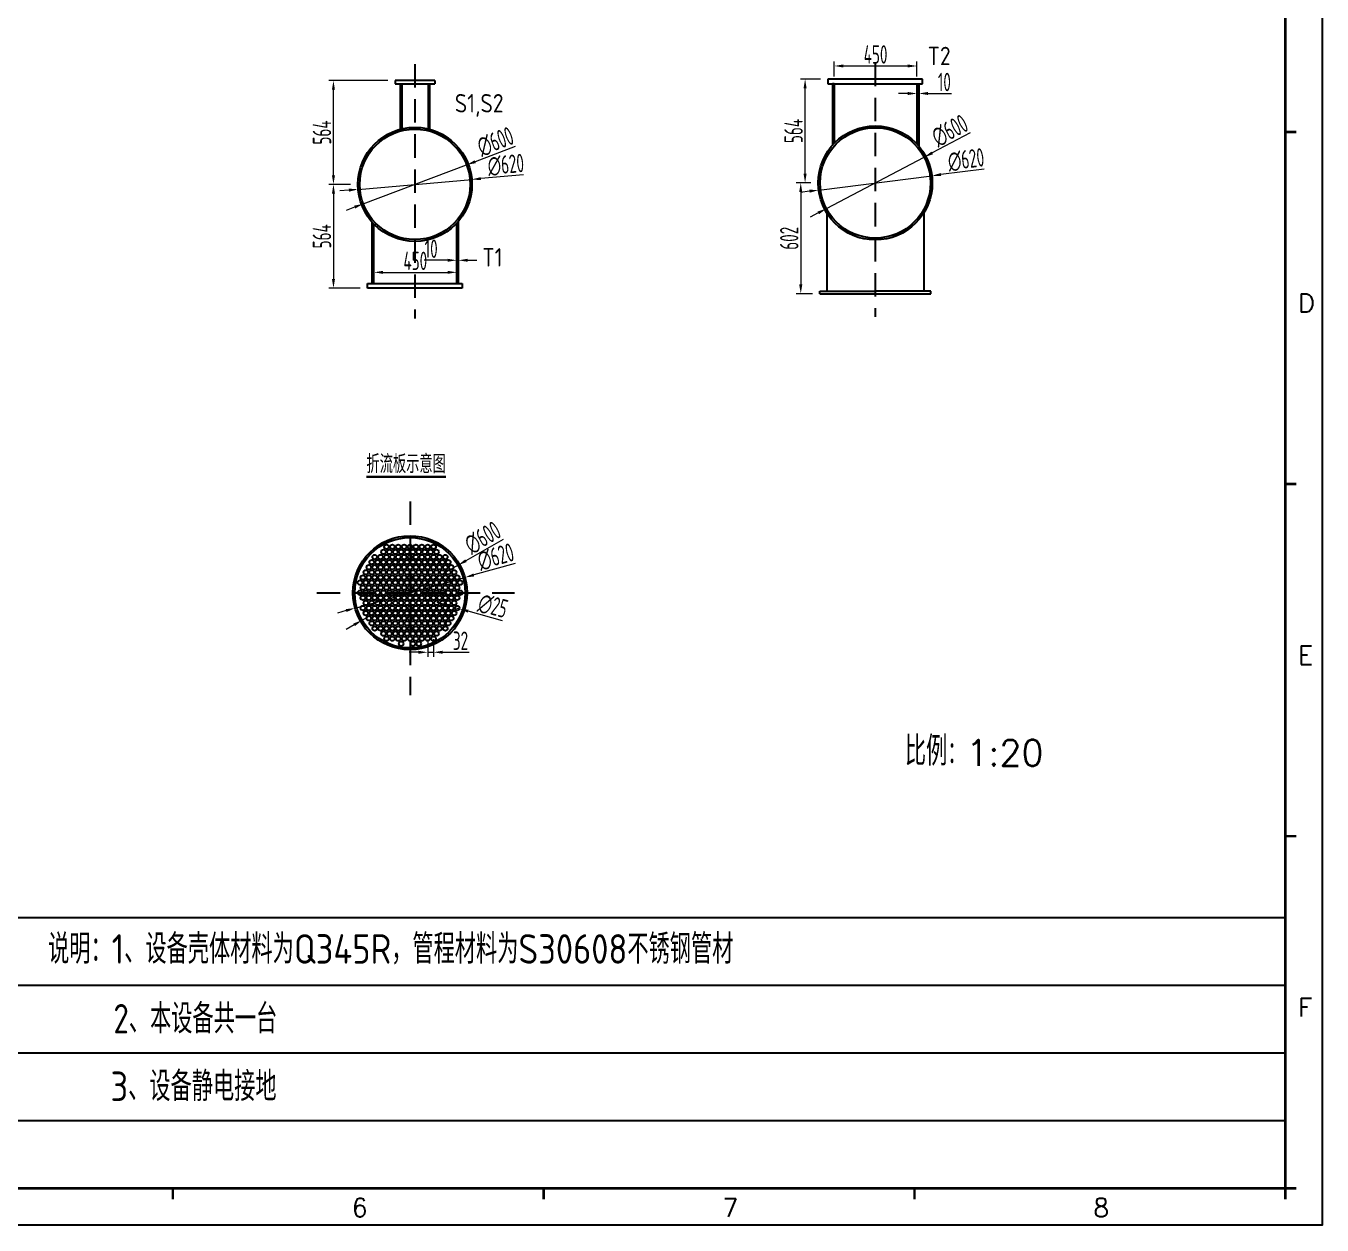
# Model space of a CAD drawing. Header units: millimetres. Extents: x 336 to 1177, y 752 to 1346.
# Drawn here: x 824.5 to 1176.7, y 752.1 to 1077.9 of the extents above; entities that cross this region are included whole.
import ezdxf

# ---------------------------------------------------------------- set-up
doc = ezdxf.new("R2010")
doc.units = ezdxf.units.MM
doc.header["$PDMODE"] = 3
doc.linetypes.add('DASHED2', pattern=[9.525, 6.35, -3.175])
for name, color, linetype, lineweight in [('03-标注', 5, 'Continuous', 18), ('3-中心线', 10, 'DASHED2', 25), ('INSTRUCTION', 6, 'Continuous', 30), ('设备', 7, 'Continuous', 30)]:
    doc.layers.add(name, color=color, linetype=linetype, lineweight=lineweight)
for name, color, linetype in [('图框内', 7, 'Continuous'), ('图框外', 7, 'Continuous'), ('文字', 7, 'Continuous')]:
    doc.layers.add(name, color=color, linetype=linetype)
doc.styles.add('5-gbcbig', font='gbenor.shx', dxfattribs={"width": 0.7, "height": 5, "bigfont": 'gbcbig.shx'})
doc.styles.add('Romans', font='romans.shx')
doc.styles.get("Standard").update_dxf_attribs({"font": 'txt', "bigfont": 'gbcbig.shx'})
doc.styles.add('VAc', font='gbenor.shx', dxfattribs={"bigfont": 'gbcbig.shx'})
doc.dimstyles.new('1：20', dxfattribs={"dimtxt": 5, "dimasz": 2.5, "dimexe": 1.25, "dimexo": 2, "dimtad": 1, "dimdec": 0, "dimlfac": 20, "dimtxsty": '5-gbcbig', "dimcen": 2.5, "dimclrd": 256, "dimclre": 256, "dimclrt": 256, "dimadec": 0, "dimazin": 0, "dimtfac": 1, "dimtdec": 0, "dimtmove": 0, "dimatfit": 3, "dimfxl": 0, "dimlwd": -1, "dimlwe": -1, "dimarcsym": 0})

# ---------------------------------------------------------------- blocks, each defined once
blk = doc.blocks.new('*D90')
at = {"layer": '03-标注', "transparency": 16777216}
for p, q in [((957.48, 1045.1), (946.59, 1041)), ((916.18, 1029.55), (944.25, 1040.12)), ((913.84, 1028.66), (911.5, 1027.78))]:
    blk.add_line(p, q, dxfattribs=at)
for points in [[(946.45, 1041.39), (946.74, 1040.61), (944.25, 1040.12)], [(913.69, 1029.05), (913.99, 1028.27), (916.18, 1029.55)]]:
    blk.add_solid(points, dxfattribs=at)
at = {"layer": 'Defpoints', "color": 0, "transparency": 16777216}
for p in [(944.25, 1040.12), (916.18, 1029.55)]:
    blk.add_point(p, dxfattribs=at)
at = {"layer": '03-标注', "transparency": 16777216, "insert": (952.1, 1046.42), "char_height": 5, "attachment_point": 5, "rotation": 20.6395, "style": '5-gbcbig'}
blk.add_mtext('∅600', dxfattribs=at)
blk = doc.blocks.new('*D91')
at = {"layer": '03-标注', "transparency": 16777216}
for p, q in [((914.78, 1033.49), (945.66, 1036.18)), ((959.73, 1037.4), (948.15, 1036.39)), ((912.29, 1033.27), (909.79, 1033.05))]:
    blk.add_line(p, q, dxfattribs=at)
for points in [[(948.11, 1036.81), (948.19, 1035.98), (945.66, 1036.18)], [(912.25, 1033.69), (912.32, 1032.86), (914.78, 1033.49)]]:
    blk.add_solid(points, dxfattribs=at)
at = {"layer": 'Defpoints', "color": 0, "transparency": 16777216}
for p in [(945.66, 1036.18), (914.78, 1033.49)]:
    blk.add_point(p, dxfattribs=at)
at = {"layer": '03-标注', "transparency": 16777216, "insert": (954.92, 1040.12), "char_height": 5, "attachment_point": 5, "rotation": 4.9745, "style": '5-gbcbig'}
blk.add_mtext('∅620', dxfattribs=at)
blk = doc.blocks.new('*D92')
at = {"layer": '03-标注', "transparency": 16777216}
for p, q in [((912.72, 1034.83), (906.83, 1034.83)), ((908.08, 1032.33), (908.08, 1009.13)), ((915.37, 1006.63), (906.83, 1006.63))]:
    blk.add_line(p, q, dxfattribs=at)
for points in [[(907.67, 1032.33), (908.5, 1032.33), (908.08, 1034.83)], [(907.67, 1009.13), (908.5, 1009.13), (908.08, 1006.63)]]:
    blk.add_solid(points, dxfattribs=at)
at = {"layer": 'Defpoints', "color": 0, "transparency": 16777216}
for p in [(914.72, 1034.83), (908.08, 1006.63), (917.37, 1006.63)]:
    blk.add_point(p, dxfattribs=at)
at = {"layer": '03-标注', "transparency": 16777216, "insert": (904.96, 1020.73), "char_height": 5, "attachment_point": 5, "rotation": 90, "style": '5-gbcbig'}
blk.add_mtext('564', dxfattribs=at)
blk = doc.blocks.new('*D94')
at = {"layer": '03-标注', "transparency": 16777216}
for p, q in [((919.07, 1009.93), (919.07, 1012.19)), ((921.57, 1010.94), (939.07, 1010.94)), ((941.57, 1009.93), (941.57, 1012.19))]:
    blk.add_line(p, q, dxfattribs=at)
for points in [[(921.57, 1011.36), (921.57, 1010.52), (919.07, 1010.94)], [(939.07, 1011.36), (939.07, 1010.52), (941.57, 1010.94)]]:
    blk.add_solid(points, dxfattribs=at)
at = {"layer": 'Defpoints', "color": 0, "transparency": 16777216}
for p in [(941.57, 1010.94), (919.07, 1007.93), (941.57, 1007.93)]:
    blk.add_point(p, dxfattribs=at)
at = {"layer": '03-标注', "transparency": 16777216, "insert": (930.32, 1014.07), "char_height": 5, "attachment_point": 5, "style": '5-gbcbig'}
blk.add_mtext('450', dxfattribs=at)
blk = doc.blocks.new('*D95')
at = {"layer": '03-标注', "transparency": 16777216}
for p, q in [((941.57, 1015.02), (941.57, 1012.96)), ((942.07, 1015.02), (942.07, 1012.96)), ((939.07, 1014.21), (932.69, 1014.21)), ((942.07, 1014.21), (941.57, 1014.21)), ((944.57, 1014.21), (947.07, 1014.21))]:
    blk.add_line(p, q, dxfattribs=at)
for points in [[(939.07, 1014.63), (939.07, 1013.8), (941.57, 1014.21)], [(944.57, 1014.63), (944.57, 1013.8), (942.07, 1014.21)]]:
    blk.add_solid(points, dxfattribs=at)
at = {"layer": 'Defpoints', "color": 0, "transparency": 16777216}
for p in [(941.57, 1017.02), (942.07, 1017.02), (942.07, 1014.21)]:
    blk.add_point(p, dxfattribs=at)
at = {"layer": '03-标注', "transparency": 16777216, "insert": (934.63, 1017.34), "char_height": 5, "attachment_point": 5, "style": '5-gbcbig'}
blk.add_mtext('10', dxfattribs=at)
blk = doc.blocks.new('*D96')
at = {"layer": '03-标注', "transparency": 16777216}
for p, q in [((922.84, 1063.03), (906.83, 1063.03)), ((908.08, 1037.33), (908.08, 1060.53)), ((912.72, 1034.83), (906.83, 1034.83))]:
    blk.add_line(p, q, dxfattribs=at)
for points in [[(907.67, 1060.53), (908.5, 1060.53), (908.08, 1063.03)], [(907.67, 1037.33), (908.5, 1037.33), (908.08, 1034.83)]]:
    blk.add_solid(points, dxfattribs=at)
at = {"layer": 'Defpoints', "color": 0, "transparency": 16777216}
for p in [(908.08, 1063.03), (924.84, 1063.03), (914.72, 1034.83)]:
    blk.add_point(p, dxfattribs=at)
at = {"layer": '03-标注', "transparency": 16777216, "insert": (904.96, 1048.93), "char_height": 5, "attachment_point": 5, "rotation": 90, "style": '5-gbcbig'}
blk.add_mtext('564', dxfattribs=at)
blk = doc.blocks.new('*D98')
at = {"layer": '03-标注', "transparency": 16777216}
for p, q in [((1037.8, 1035.24), (1033.8, 1035.24)), ((1035.05, 1032.74), (1035.05, 1007.64)), ((1038.22, 1005.14), (1033.8, 1005.14))]:
    blk.add_line(p, q, dxfattribs=at)
for points in [[(1034.63, 1032.74), (1035.47, 1032.74), (1035.05, 1035.24)], [(1034.63, 1007.64), (1035.47, 1007.64), (1035.05, 1005.14)]]:
    blk.add_solid(points, dxfattribs=at)
at = {"layer": 'Defpoints', "color": 0, "transparency": 16777216}
for p in [(1039.8, 1035.24), (1035.05, 1005.14), (1040.22, 1005.14)]:
    blk.add_point(p, dxfattribs=at)
at = {"layer": '03-标注', "transparency": 16777216, "insert": (1031.92, 1020.19), "char_height": 5, "attachment_point": 5, "rotation": 90, "style": '5-gbcbig'}
blk.add_mtext('602', dxfattribs=at)
blk = doc.blocks.new('*D103')
at = {"layer": '03-标注', "transparency": 16777216}
for p, q in [((1040.43, 1063.45), (1034.98, 1063.45)), ((1036.23, 1037.74), (1036.23, 1060.95)), ((1037.8, 1035.24), (1034.98, 1035.24))]:
    blk.add_line(p, q, dxfattribs=at)
for points in [[(1035.81, 1060.95), (1036.64, 1060.95), (1036.23, 1063.45)], [(1035.81, 1037.74), (1036.64, 1037.74), (1036.23, 1035.24)]]:
    blk.add_solid(points, dxfattribs=at)
at = {"layer": 'Defpoints', "color": 0, "transparency": 16777216}
for p in [(1036.23, 1063.45), (1042.43, 1063.45), (1039.8, 1035.24)]:
    blk.add_point(p, dxfattribs=at)
at = {"layer": '03-标注', "transparency": 16777216, "insert": (1033.1, 1049.34), "char_height": 5, "attachment_point": 5, "rotation": 90, "style": '5-gbcbig'}
blk.add_mtext('564', dxfattribs=at)
blk = doc.blocks.new('*D104')
at = {"layer": '03-标注', "transparency": 16777216}
for p, q in [((1081.07, 1048.8), (1070.78, 1043.39)), ((1042.02, 1028.25), (1068.57, 1042.22)), ((1039.81, 1027.09), (1037.6, 1025.92))]:
    blk.add_line(p, q, dxfattribs=at)
for points in [[(1070.59, 1043.75), (1070.98, 1043.02), (1068.57, 1042.22)], [(1039.61, 1027.46), (1040, 1026.72), (1042.02, 1028.25)]]:
    blk.add_solid(points, dxfattribs=at)
at = {"layer": 'Defpoints', "color": 0, "transparency": 16777216}
for p in [(1068.57, 1042.22), (1042.02, 1028.25)]:
    blk.add_point(p, dxfattribs=at)
at = {"layer": '03-标注', "transparency": 16777216, "insert": (1075.58, 1049.44), "char_height": 5, "attachment_point": 5, "rotation": 27.7528, "style": '5-gbcbig'}
blk.add_mtext('∅600', dxfattribs=at)
blk = doc.blocks.new('*D105')
at = {"layer": '03-标注', "transparency": 16777216}
for p, q in [((1084.88, 1038.98), (1073.15, 1037.49)), ((1039.92, 1033.29), (1070.67, 1037.18)), ((1037.44, 1032.98), (1034.96, 1032.67))]:
    blk.add_line(p, q, dxfattribs=at)
for points in [[(1073.1, 1037.91), (1073.21, 1037.08), (1070.67, 1037.18)], [(1037.39, 1033.39), (1037.49, 1032.57), (1039.92, 1033.29)]]:
    blk.add_solid(points, dxfattribs=at)
at = {"layer": 'Defpoints', "color": 0, "transparency": 16777216}
for p in [(1070.67, 1037.18), (1039.92, 1033.29)]:
    blk.add_point(p, dxfattribs=at)
at = {"layer": '03-标注', "transparency": 16777216, "insert": (1079.96, 1041.5), "char_height": 5, "attachment_point": 5, "rotation": 7.2027, "style": '5-gbcbig'}
blk.add_mtext('∅620', dxfattribs=at)
blk = doc.blocks.new('*D106')
at = {"layer": '03-标注', "transparency": 16777216}
for p, q in [((1044.14, 1064.15), (1044.14, 1068.25)), ((1066.63, 1064.15), (1066.63, 1068.25)), ((1046.64, 1067), (1064.13, 1067))]:
    blk.add_line(p, q, dxfattribs=at)
for points in [[(1046.64, 1067.42), (1046.64, 1066.59), (1044.14, 1067)], [(1064.13, 1067.42), (1064.13, 1066.59), (1066.63, 1067)]]:
    blk.add_solid(points, dxfattribs=at)
at = {"layer": 'Defpoints', "color": 0, "transparency": 16777216}
for p in [(1066.63, 1067), (1044.14, 1062.15), (1066.63, 1062.15)]:
    blk.add_point(p, dxfattribs=at)
at = {"layer": '03-标注', "transparency": 16777216, "insert": (1055.38, 1070.13), "char_height": 5, "attachment_point": 5, "style": '5-gbcbig'}
blk.add_mtext('450', dxfattribs=at)
blk = doc.blocks.new('*D107')
at = {"layer": '03-标注', "transparency": 16777216}
for p, q in [((1064.13, 1059.53), (1061.63, 1059.53)), ((1066.63, 1059.53), (1067.13, 1059.53)), ((1066.63, 1057.55), (1066.63, 1058.28)), ((1067.13, 1057.55), (1067.13, 1058.28)), ((1069.63, 1059.53), (1076.01, 1059.53))]:
    blk.add_line(p, q, dxfattribs=at)
for points in [[(1064.13, 1059.95), (1064.13, 1059.11), (1066.63, 1059.53)], [(1069.63, 1059.95), (1069.63, 1059.11), (1067.13, 1059.53)]]:
    blk.add_solid(points, dxfattribs=at)
at = {"layer": 'Defpoints', "color": 0, "transparency": 16777216}
for p in [(1066.63, 1059.55), (1067.13, 1059.55), (1067.13, 1059.53)]:
    blk.add_point(p, dxfattribs=at)
at = {"layer": '03-标注', "transparency": 16777216, "insert": (1074.07, 1062.65), "char_height": 5, "attachment_point": 5, "style": '5-gbcbig'}
blk.add_mtext('10', dxfattribs=at)
blk = doc.blocks.new('*D115')
at = {"layer": '03-标注', "transparency": 16777216}
for p, q in [((954.15, 938.37), (944.06, 932.59)), ((915.87, 916.43), (941.9, 931.35)), ((913.7, 915.18), (911.53, 913.94))]:
    blk.add_line(p, q, dxfattribs=at)
for points in [[(943.86, 932.95), (944.27, 932.23), (941.9, 931.35)], [(913.49, 915.54), (913.91, 914.82), (915.87, 916.43)]]:
    blk.add_solid(points, dxfattribs=at)
at = {"layer": 'Defpoints', "color": 0, "transparency": 16777216}
for p in [(941.9, 931.35), (915.87, 916.43)]:
    blk.add_point(p, dxfattribs=at)
at = {"layer": '03-标注', "transparency": 16777216, "insert": (948.64, 938.82), "char_height": 5, "attachment_point": 5, "rotation": 29.8253, "style": '5-gbcbig'}
blk.add_mtext('∅600', dxfattribs=at)
blk = doc.blocks.new('*D116')
at = {"layer": '03-标注', "transparency": 16777216}
for p, q in [((957.42, 931.85), (946.22, 928.73)), ((913.95, 919.72), (943.81, 928.05)), ((911.55, 919.05), (909.14, 918.38))]:
    blk.add_line(p, q, dxfattribs=at)
for points in [[(946.11, 929.13), (946.33, 928.32), (943.81, 928.05)], [(911.43, 919.45), (911.66, 918.65), (913.95, 919.72)]]:
    blk.add_solid(points, dxfattribs=at)
at = {"layer": 'Defpoints', "color": 0, "transparency": 16777216}
for p in [(943.81, 928.05), (913.95, 919.72)]:
    blk.add_point(p, dxfattribs=at)
at = {"layer": '03-标注', "transparency": 16777216, "insert": (952.18, 933.63), "char_height": 5, "attachment_point": 5, "rotation": 15.5939, "style": '5-gbcbig'}
blk.add_mtext('∅620', dxfattribs=at)
blk = doc.blocks.new('*D117')
at = {"layer": '03-标注', "transparency": 16777216}
for p, q in [((938.67, 920.58), (936.27, 921.25)), ((941.08, 919.9), (942.28, 919.56)), ((954.03, 916.25), (944.69, 918.88))]:
    blk.add_line(p, q, dxfattribs=at)
for points in [[(938.79, 920.98), (938.56, 920.18), (941.08, 919.9)], [(944.8, 919.28), (944.58, 918.48), (942.28, 919.56)]]:
    blk.add_solid(points, dxfattribs=at)
at = {"layer": 'Defpoints', "color": 0, "transparency": 16777216}
for p in [(941.08, 919.9), (942.28, 919.56)]:
    blk.add_point(p, dxfattribs=at)
at = {"layer": '03-标注', "transparency": 16777216, "insert": (951.41, 920.24), "char_height": 5, "attachment_point": 5, "rotation": 344.276, "style": '5-gbcbig'}
blk.add_mtext('∅25', dxfattribs=at)
blk = doc.blocks.new('*D119')
at = {"layer": '03-标注', "transparency": 16777216}
for p, q in [((933.68, 911.21), (933.68, 906.47)), ((935.28, 911.32), (935.28, 906.47)), ((931.18, 907.72), (928.68, 907.72)), ((933.68, 907.72), (935.28, 907.72)), ((937.78, 907.72), (944.92, 907.72))]:
    blk.add_line(p, q, dxfattribs=at)
for points in [[(931.18, 908.14), (931.18, 907.31), (933.68, 907.72)], [(937.78, 908.14), (937.78, 907.31), (935.28, 907.72)]]:
    blk.add_solid(points, dxfattribs=at)
at = {"layer": 'Defpoints', "color": 0, "transparency": 16777216}
for p in [(933.68, 913.21), (935.28, 913.32), (935.28, 907.72)]:
    blk.add_point(p, dxfattribs=at)
at = {"layer": '03-标注', "transparency": 16777216, "insert": (942.6, 910.85), "char_height": 5, "attachment_point": 5, "style": '5-gbcbig'}
blk.add_mtext('32', dxfattribs=at)

msp = doc.modelspace()

# ---------------------------------------------------------------- linework, layer by layer
for p, q in [((935.596, 1063.033), (924.839, 1063.033)), ((924.839, 1063.033), (924.839, 1062.115)), ((924.839, 1062.115), (927.407, 1062.115)), ((926.324, 1049.836), (926.324, 1062.115)), ((926.724, 1049.934), (926.724, 1062.115)), ((927.407, 1062.115), (935.596, 1062.115)), ((933.807, 1062.089), (933.807, 1049.911)), ((933.807, 1062.089), (934.207, 1062.089)), ((934.207, 1062.089), (934.207, 1049.81)), ((935.596, 1063.033), (935.596, 1062.115)), ((1068.132, 1063.45), (1042.434, 1063.45)), ((1042.434, 1063.45), (1042.434, 1062.15)), ((1042.434, 1062.15), (1044.137, 1062.15)), ((1043.634, 1062.15), (1043.634, 1045.475)), ((1044.137, 1062.15), (1043.637, 1062.15)), ((1044.134, 1062.15), (1044.134, 1046.018)), ((1044.137, 1062.15), (1066.632, 1062.15)), ((1066.632, 1062.15), (1066.632, 1045.807)), ((1066.632, 1062.15), (1068.132, 1062.15)), ((1067.132, 1062.15), (1067.132, 1045.242)), ((1068.132, 1062.15), (1068.132, 1063.45)), ((942.067, 1007.933), (942.067, 1024.84)), ((1042.106, 1027.096), (1042.106, 1005.791)), ((1068.486, 1027.096), (1068.486, 1005.791)), ((918.568, 1007.933), (918.568, 1024.608)), ((919.068, 1007.933), (919.068, 1024.065)), ((941.567, 1007.933), (941.567, 1024.276)), ((917.368, 1006.633), (917.368, 1007.933)), ((917.368, 1007.933), (919.071, 1007.933)), ((919.071, 1007.933), (918.571, 1007.933)), ((919.071, 1007.933), (941.567, 1007.933)), ((941.567, 1007.933), (943.067, 1007.933)), ((941.567, 1007.933), (942.067, 1007.933)), ((943.067, 1007.933), (943.067, 1006.633)), ((943.067, 1006.633), (917.368, 1006.633)), ((1040.222, 1005.136), (1040.222, 1005.791)), ((1040.222, 1005.791), (1055.296, 1005.791)), ((1040.222, 1005.136), (1070.37, 1005.136)), ((1070.37, 1005.791), (1055.296, 1005.791)), ((1070.37, 1005.136), (1070.37, 1005.791))]:
    msp.add_line(p, q)
for centre, radius in [((930.217, 1034.833), 15.5), ((930.217, 1034.833), 15), ((1055.296, 1035.236), 15.5), ((1055.296, 1035.236), 15), ((928.883, 923.887), 15.5), ((928.883, 923.887), 15), ((922.483, 936.358), 0.625), ((924.083, 936.358), 0.625), ((925.683, 936.358), 0.625), ((927.283, 936.358), 0.625), ((928.883, 936.358), 0.625), ((930.483, 936.358), 0.625), ((932.083, 936.358), 0.625), ((933.683, 936.358), 0.625), ((935.283, 936.358), 0.625), ((919.283, 933.587), 0.625), ((920.883, 933.587), 0.625), ((921.683, 934.972), 0.625), ((922.483, 933.587), 0.625), ((923.283, 934.972), 0.625), ((924.083, 933.587), 0.625), ((924.883, 934.972), 0.625), ((925.683, 933.587), 0.625), ((926.483, 934.972), 0.625), ((927.283, 933.587), 0.625), ((928.083, 934.972), 0.625), ((928.883, 933.587), 0.625), ((929.683, 934.972), 0.625), ((930.483, 933.587), 0.625), ((931.283, 934.972), 0.625), ((932.083, 933.587), 0.625), ((932.883, 934.972), 0.625), ((933.683, 933.587), 0.625), ((934.483, 934.972), 0.625), ((935.283, 933.587), 0.625), ((936.083, 934.972), 0.625), ((936.883, 933.587), 0.625), ((938.483, 933.587), 0.625), ((916.883, 929.43), 0.625), ((917.683, 930.815), 0.625), ((918.483, 932.201), 0.625), ((918.483, 929.43), 0.625), ((919.283, 930.815), 0.625), ((920.083, 932.201), 0.625), ((920.083, 929.43), 0.625), ((920.883, 930.815), 0.625), ((921.683, 932.201), 0.625), ((921.683, 929.43), 0.625), ((922.483, 930.815), 0.625), ((923.283, 932.201), 0.625), ((923.283, 929.43), 0.625), ((924.083, 930.815), 0.625), ((924.883, 932.201), 0.625), ((924.883, 929.43), 0.625), ((925.683, 930.815), 0.625), ((926.483, 932.201), 0.625), ((926.483, 929.43), 0.625), ((927.283, 930.815), 0.625), ((928.083, 932.201), 0.625), ((928.083, 929.43), 0.625), ((928.883, 930.815), 0.625), ((929.683, 932.201), 0.625), ((929.683, 929.43), 0.625), ((930.483, 930.815), 0.625), ((931.283, 932.201), 0.625), ((931.283, 929.43), 0.625), ((932.083, 930.815), 0.625), ((932.883, 932.201), 0.625), ((932.883, 929.43), 0.625), ((933.683, 930.815), 0.625), ((934.483, 932.201), 0.625), ((934.483, 929.43), 0.625), ((935.283, 930.815), 0.625), ((936.083, 932.201), 0.625), ((936.083, 929.43), 0.625), ((936.883, 930.815), 0.625), ((937.683, 932.201), 0.625), ((937.683, 929.43), 0.625), ((938.483, 930.815), 0.625), ((939.283, 932.201), 0.625), ((939.283, 929.43), 0.625), ((940.083, 930.815), 0.625), ((940.883, 929.43), 0.625), ((915.283, 926.659), 0.625), ((916.083, 928.044), 0.625), ((916.883, 926.659), 0.625), ((917.683, 928.044), 0.625), ((918.483, 926.659), 0.625), ((919.283, 928.044), 0.625), ((920.083, 926.659), 0.625), ((920.883, 928.044), 0.625), ((921.683, 926.659), 0.625), ((922.483, 928.044), 0.625), ((923.283, 926.659), 0.625), ((924.083, 928.044), 0.625), ((924.883, 926.659), 0.625), ((925.683, 928.044), 0.625), ((926.483, 926.659), 0.625), ((927.283, 928.044), 0.625), ((928.083, 926.659), 0.625), ((928.883, 928.044), 0.625), ((929.683, 926.659), 0.625), ((930.483, 928.044), 0.625), ((931.283, 926.659), 0.625), ((932.083, 928.044), 0.625), ((932.883, 926.659), 0.625), ((933.683, 928.044), 0.625), ((934.483, 926.659), 0.625), ((935.283, 928.044), 0.625), ((936.083, 926.659), 0.625), ((936.883, 928.044), 0.625), ((937.683, 926.659), 0.625), ((938.483, 928.044), 0.625), ((939.283, 926.659), 0.625), ((940.083, 928.044), 0.625), ((940.883, 926.659), 0.625), ((941.683, 928.044), 0.625), ((942.483, 926.659), 0.625), ((915.283, 923.887), 0.625), ((915.283, 923.887), 0.625), ((916.083, 925.273), 0.625), ((916.083, 922.502), 0.625), ((916.883, 923.887), 0.625), ((916.883, 923.887), 0.625), ((917.683, 925.273), 0.625), ((917.683, 922.502), 0.625), ((918.483, 923.887), 0.625), ((918.483, 923.887), 0.625), ((919.283, 925.273), 0.625), ((919.283, 922.502), 0.625), ((920.083, 923.887), 0.625), ((920.083, 923.887), 0.625), ((920.883, 925.273), 0.625), ((920.883, 922.502), 0.625), ((921.683, 923.887), 0.625), ((921.683, 923.887), 0.625), ((922.483, 925.273), 0.625), ((922.483, 922.502), 0.625), ((923.283, 923.887), 0.625), ((923.283, 923.887), 0.625), ((924.083, 925.273), 0.625), ((924.083, 922.502), 0.625), ((924.883, 923.887), 0.625), ((924.883, 923.887), 0.625), ((925.683, 925.273), 0.625), ((925.683, 922.502), 0.625), ((926.483, 923.887), 0.625), ((926.483, 923.887), 0.625), ((927.283, 925.273), 0.625), ((927.283, 922.502), 0.625), ((928.083, 923.887), 0.625), ((928.083, 923.887), 0.625), ((928.883, 925.273), 0.625), ((928.883, 922.502), 0.625), ((929.683, 923.887), 0.625), ((930.483, 925.273), 0.625), ((930.483, 922.502), 0.625), ((931.283, 923.887), 0.625), ((932.083, 925.273), 0.625), ((932.083, 922.502), 0.625), ((932.883, 923.887), 0.625), ((933.683, 925.273), 0.625), ((933.683, 922.502), 0.625), ((934.483, 923.887), 0.625), ((935.283, 925.273), 0.625), ((935.283, 922.502), 0.625), ((936.083, 923.887), 0.625), ((936.883, 925.273), 0.625), ((936.883, 922.502), 0.625), ((937.683, 923.887), 0.625), ((938.483, 925.273), 0.625), ((938.483, 922.502), 0.625), ((939.283, 923.887), 0.625), ((940.083, 925.273), 0.625), ((940.083, 922.502), 0.625), ((940.883, 923.887), 0.625), ((941.683, 925.273), 0.625), ((941.683, 922.502), 0.625), ((942.483, 923.887), 0.625), ((916.083, 919.73), 0.625), ((916.883, 921.116), 0.625), ((917.683, 919.73), 0.625), ((918.483, 921.116), 0.625), ((919.283, 919.73), 0.625), ((920.083, 921.116), 0.625), ((920.883, 919.73), 0.625), ((921.683, 921.116), 0.625), ((922.483, 919.73), 0.625), ((923.283, 921.116), 0.625), ((924.083, 919.73), 0.625), ((924.883, 921.116), 0.625), ((925.683, 919.73), 0.625), ((926.483, 921.116), 0.625), ((927.283, 919.73), 0.625), ((928.083, 921.116), 0.625), ((928.883, 919.73), 0.625), ((929.683, 921.116), 0.625), ((930.483, 919.73), 0.625), ((931.283, 921.116), 0.625), ((932.083, 919.73), 0.625), ((932.883, 921.116), 0.625), ((933.683, 919.73), 0.625), ((934.483, 921.116), 0.625), ((935.283, 919.73), 0.625), ((936.083, 921.116), 0.625), ((936.883, 919.73), 0.625), ((937.683, 921.116), 0.625), ((938.483, 919.73), 0.625), ((939.283, 921.116), 0.625), ((940.083, 919.73), 0.625), ((940.883, 921.116), 0.625), ((941.683, 919.73), 0.625), ((916.883, 918.345), 0.625), ((917.683, 916.959), 0.625), ((918.483, 918.345), 0.625), ((918.483, 915.573), 0.625), ((919.283, 916.959), 0.625), ((920.083, 918.345), 0.625), ((920.083, 915.573), 0.625), ((920.883, 916.959), 0.625), ((921.683, 918.345), 0.625), ((921.683, 915.573), 0.625), ((922.483, 916.959), 0.625), ((923.283, 918.345), 0.625), ((923.283, 915.573), 0.625), ((924.083, 916.959), 0.625), ((924.883, 918.345), 0.625), ((924.883, 915.573), 0.625), ((925.683, 916.959), 0.625), ((926.483, 918.345), 0.625), ((926.483, 915.573), 0.625), ((927.283, 916.959), 0.625), ((928.083, 918.345), 0.625), ((928.083, 915.573), 0.625), ((928.883, 916.959), 0.625), ((929.683, 918.345), 0.625), ((929.683, 915.573), 0.625), ((930.483, 916.959), 0.625), ((931.283, 918.345), 0.625), ((931.283, 915.573), 0.625), ((932.083, 916.959), 0.625), ((932.883, 918.345), 0.625), ((932.883, 915.573), 0.625), ((933.683, 916.959), 0.625), ((934.483, 918.345), 0.625), ((934.483, 915.573), 0.625), ((935.283, 916.959), 0.625), ((936.083, 918.345), 0.625), ((936.083, 915.573), 0.625), ((936.883, 916.959), 0.625), ((937.683, 918.345), 0.625), ((937.683, 915.573), 0.625), ((938.483, 916.959), 0.625), ((939.283, 918.345), 0.625), ((939.283, 915.573), 0.625), ((940.083, 916.959), 0.625), ((940.883, 918.345), 0.625), ((919.283, 914.188), 0.625), ((920.883, 914.188), 0.625), ((921.683, 912.802), 0.625), ((922.483, 914.188), 0.625), ((923.283, 912.802), 0.625), ((924.083, 914.188), 0.625), ((924.883, 912.802), 0.625), ((925.683, 914.188), 0.625), ((926.483, 912.802), 0.625), ((927.283, 914.188), 0.625), ((928.083, 912.802), 0.625), ((928.883, 914.188), 0.625), ((929.683, 912.802), 0.625), ((930.483, 914.188), 0.625), ((931.283, 912.802), 0.625), ((932.083, 914.188), 0.625), ((932.883, 912.802), 0.625), ((933.683, 914.188), 0.625), ((934.483, 912.802), 0.625), ((935.283, 914.188), 0.625), ((936.083, 912.802), 0.625), ((936.883, 914.188), 0.625), ((938.483, 914.188), 0.625), ((922.483, 911.416), 0.625), ((924.083, 911.416), 0.625), ((925.683, 911.416), 0.625), ((926.483, 910.031), 0.625), ((927.283, 911.416), 0.625), ((928.883, 911.416), 0.625), ((929.683, 910.031), 0.625), ((930.483, 911.416), 0.625), ((931.283, 910.031), 0.625), ((932.083, 911.416), 0.625), ((933.683, 911.416), 0.625), ((935.283, 911.416), 0.625)]:
    msp.add_circle(centre, radius)
at = {"layer": '3-中心线'}
for p, q in [((930.217, 1067.484), (930.217, 998.431)), ((1055.296, 1067.888), (1055.296, 998.835)), ((928.883, 948.697), (928.883, 896.09)), ((903.537, 923.887), (957.282, 923.887))]:
    msp.add_line(p, q, dxfattribs=at)
at = {"layer": '图框内'}
for p, q in [((1166.695, 835.559), (360.695, 835.559)), ((1166.695, 817.194), (360.695, 817.194)), ((1166.695, 798.83), (360.695, 798.83)), ((1166.695, 780.465), (360.695, 780.465)), ((1166.695, 762.101), (360.695, 762.101))]:
    msp.add_line(p, q, dxfattribs=at)
at = {"layer": '图框内', "const_width": 0.7}
for points in [[(1166.695, 762.101), (1166.695, 1336.101)], [(1169.695, 1049.091), (1166.695, 1049.091)], [(1169.695, 953.421), (1166.695, 953.421)], [(1166.695, 857.751), (1169.695, 857.751)], [(360.695, 762.101), (1166.695, 762.101)], [(864.445, 759.101), (864.445, 762.101)], [(965.195, 759.101), (965.195, 762.101)], [(1065.945, 759.101), (1065.945, 762.101)], [(1169.695, 762.101), (1166.695, 762.101)], [(1166.695, 759.101), (1166.695, 762.101)]]:
    msp.add_lwpolyline(points, dxfattribs=at)
at = {"layer": '图框外'}
msp.add_lwpolyline([(335.695, 1346.101), (1176.695, 1346.101), (1176.695, 752.101), (335.695, 752.101)], close=True, dxfattribs=at)

# ---------------------------------------------------------------- texts
at = {"layer": 'INSTRUCTION', "char_height": 5, "attachment_point": 1, "style": 'VAc'}
for s, insert in [('T2', (1069.517, 1072.224)), ('S1,S2', (941.06, 1059.38)), ('T1', (948.52, 1017.518))]:
    msp.add_mtext_dynamic_manual_height_columns(s, width=6.13108, gutter_width=12.5, heights=[0], dxfattribs=dict(at, insert=insert))
at = {"layer": '文字', "attachment_point": 1}
for s, insert, char_height, width, style in [('D', (1170.197, 1005.106), 5, 22.04626, 'Romans'), ('E', (1170.197, 909.436), 5, 22.04626, 'Romans'), ('说明：1、设备壳体材料为Q345R，管程材料为S30608不锈钢管材', (830.54, 831.119), 8, 261.81554, 'VAc'), ('F', (1170.197, 813.766), 5, 22.04626, 'Romans'), (' {\\W0.9;2}、本设备共一台', (843.959, 812.165), 8, 261.81554, 'VAc'), (' 3、设备静电接地', (843.173, 793.8), 8, 261.81554, 'VAc'), ('6', (913.05, 759.34), 5, 65.29169, 'Romans'), ('7', (1013.8, 759.34), 5, 65.29169, 'Romans'), ('8', (1114.55, 759.34), 5, 65.29169, 'Romans')]:
    msp.add_mtext(s, dxfattribs=dict(at, insert=insert, char_height=char_height, width=width, style=style))
at = {"layer": '文字', "insert": (1063.352, 884.905), "char_height": 7.14177, "width": 109.70324, "attachment_point": 1}
msp.add_mtext('{\\H1.12x;比例}：{\\H0.9801x;1:20}', dxfattribs=at)
at = {"layer": '设备', "insert": (917.039, 961.373), "char_height": 5, "width": 33.64561, "attachment_point": 1, "style": 'VAc'}
msp.add_mtext('{\\L折流板示意图}', dxfattribs=at)

# ---------------------------------------------------------------- dimensions: what is measured, and where the dimension line sits
at = {"layer": '03-标注'}
for base, p1, p2, picture, middle in [((1066.632, 1067.002), (1044.137, 1062.15), (1066.632, 1062.15), '*D106', (1055.385, 1070.127)), ((1067.132, 1059.529), (1066.632, 1059.548), (1067.132, 1059.548), '*D107', (1074.071, 1062.654)), ((941.567, 1010.941), (919.071, 1007.933), (941.567, 1007.933), '*D94', (930.319, 1014.066)), ((935.283, 907.723), (933.683, 913.209), (935.283, 913.318), '*D119', (942.599, 910.848))]:
    dim = msp.add_linear_dim(base=base, p1=p1, p2=p2, dimstyle='1：20', dxfattribs=at)
    dim.commit()
    dim.dimension.update_dxf_attribs({"geometry": picture, "text_midpoint": middle})
for base, p1, p2, angle, picture, middle in [((908.083, 1063.033), (914.717, 1034.833), (924.839, 1063.033), 270, '*D96', (904.958, 1048.933)), ((1036.226, 1063.45), (1039.796, 1035.236), (1042.434, 1063.45), 90, '*D103', (1033.101, 1049.343)), ((908.083, 1006.633), (914.717, 1034.833), (917.368, 1006.633), 90, '*D92', (904.958, 1020.733)), ((1035.048, 1005.136), (1039.796, 1035.236), (1040.222, 1005.136), 90, '*D98', (1031.923, 1020.186))]:
    dim = msp.add_linear_dim(base=base, p1=p1, p2=p2, angle=angle, dimstyle='1：20', dxfattribs=at)
    dim.commit()
    dim.dimension.update_dxf_attribs({"geometry": picture, "text_midpoint": middle})
for p1, p2, picture, middle in [((1042.021, 1028.252), (1068.57, 1042.221), '*D104', (1075.579, 1049.44)), ((916.18, 1029.545), (944.255, 1040.12), '*D90', (952.103, 1046.415)), ((914.776, 1033.488), (945.659, 1036.177), '*D91', (954.916, 1040.119)), ((915.869, 916.427), (941.896, 931.348), '*D115', (948.638, 938.815)), ((913.953, 919.721), (943.812, 928.054), '*D116', (952.184, 933.635)), ((941.081, 919.9), (942.284, 919.561), '*D117', (951.411, 920.238))]:
    dim = msp.add_diameter_dim_2p(p1=p1, p2=p2, dimstyle='1：20', dxfattribs=at)
    dim.commit()
    dim.dimension.update_dxf_attribs({"geometry": picture, "text_midpoint": middle})
dim = msp.add_diameter_dim_2p(p1=(1039.918, 1033.293), p2=(1070.673, 1037.18), dimstyle='1：20', dxfattribs=at)
dim.commit()
dim.dimension.update_dxf_attribs({"geometry": '*D105', "text_midpoint": (1080.354, 1038.403), "dimtype": 163})
dim = msp.add_linear_dim(base=(942.067, 1014.212), p1=(941.567, 1017.016), p2=(942.067, 1017.016), dimstyle='1：20', dxfattribs=at)
dim.commit()
dim.dimension.update_dxf_attribs({"geometry": '*D95', "text_midpoint": (934.628, 1014.212), "dimtype": 160})

doc.saveas('drawing.dxf')
